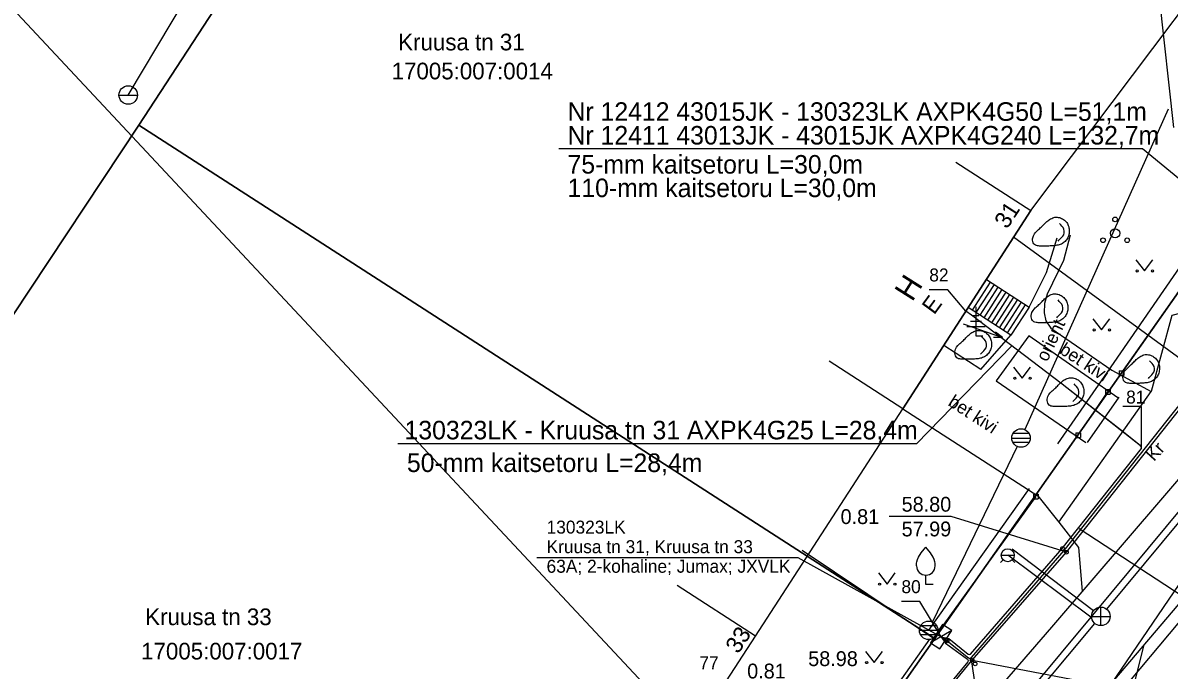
# Model space of a CAD drawing. Extents: x 639606 to 640670, y 6454775 to 6455795.
# Drawn here: x 640407.4 to 640469.3, y 6455299.7 to 6455334.6 of the extents above; entities that cross this region are included whole.
import ezdxf

# ---------------------------------------------------------------- set-up
doc = ezdxf.new("R2010")
doc.units = 0
for name, color, linetype in [('ABIJOONIS', 7, 'Continuous'), ('AED', 7, 'Continuous'), ('HALJASTUS', 7, 'Continuous'), ('HOONE', 7, 'Continuous'), ('HOONEDET', 7, 'Continuous'), ('KKAEV', 7, 'Continuous'), ('KTRASS', 7, 'Continuous'), ('MOOTMPUNKT', 7, 'Continuous'), ('MOOTPIIR', 7, 'Continuous'), ('MPKAABEL', 7, 'Continuous'), ('MPOHULIIN', 7, 'Continuous'), ('PIIR', 7, 'Continuous'), ('POST', 7, 'Continuous'), ('PUU', 7, 'Continuous'), ('RELJEEF', 7, 'Continuous'), ('SITRASS', 7, 'Continuous'), ('SKKAEV', 7, 'Continuous'), ('SKTRASS', 7, 'Continuous'), ('TEE', 7, 'Continuous'), ('TRUUP', 7, 'Continuous'), ('VKAEV', 7, 'Continuous'), ('VORMISTUS', 7, 'Continuous'), ('VTRASS', 7, 'Continuous')]:
    doc.layers.add(name, color=color, linetype=linetype)

msp = doc.modelspace()

# ---------------------------------------------------------------- linework, layer by layer
at = {"layer": 'ABIJOONIS'}
for points in [[(640458.323, 6455319.061), (640457.342, 6455320.209), (640456.342, 6455320.209)], [(640467.793, 6455311.711), (640467.793, 6455313.909), (640466.793, 6455313.909)], [(640456.984, 6455301.491), (640455.84, 6455303.389), (640454.84, 6455303.389)], [(640458.596, 6455300.267), (640458.947, 6455297.961), (640459.947, 6455297.961)]]:
    msp.add_lwpolyline(points, dxfattribs=at)
at = {"layer": 'AED'}
for p, q in [((640466.594, 6455315.839), (640466.594, 6455315.589)), ((640466.594, 6455315.839), (640466.844, 6455315.839)), ((640466.844, 6455315.839), (640466.844, 6455315.589)), ((640466.594, 6455315.589), (640466.844, 6455315.589)), ((640464.373, 6455312.361), (640465.985, 6455314.696)), ((640465.86, 6455314.821), (640465.86, 6455314.571)), ((640465.86, 6455314.821), (640466.11, 6455314.821)), ((640466.11, 6455314.821), (640466.11, 6455314.571)), ((640465.86, 6455314.571), (640466.11, 6455314.571)), ((640464.248, 6455312.486), (640464.248, 6455312.236)), ((640464.248, 6455312.486), (640464.498, 6455312.486)), ((640464.248, 6455312.236), (640464.498, 6455312.236)), ((640464.498, 6455312.486), (640464.498, 6455312.236)), ((640461.971, 6455309.179), (640461.971, 6455308.929)), ((640461.971, 6455309.179), (640462.221, 6455309.179)), ((640462.221, 6455309.179), (640462.221, 6455308.929)), ((640461.971, 6455308.929), (640462.221, 6455308.929))]:
    msp.add_line(p, q, dxfattribs=at)
for points in [[(640461.429, 6455355.456), (640467.832, 6455355.498), (640477.89, 6455349.198), (640486.318, 6455343.643), (640486.858, 6455340.807), (640482.563, 6455334.598), (640475.099, 6455324.22), (640472.624, 6455324.118), (640466.719, 6455315.714)], [(640462.096, 6455309.054), (640456.57, 6455301.389), (640449.478, 6455306.142)]]:
    msp.add_lwpolyline(points, dxfattribs=at)
at = {"layer": 'HALJASTUS'}
for p, q in [((640467.492, 6455321.831), (640467.956, 6455321.224)), ((640467.956, 6455321.224), (640468.401, 6455321.831)), ((640465.176, 6455318.647), (640465.64, 6455318.04)), ((640465.64, 6455318.04), (640466.085, 6455318.647)), ((640460.892, 6455316.041), (640461.355, 6455315.434)), ((640461.355, 6455315.434), (640461.801, 6455316.041)), ((640461.73, 6455309.478), (640456.306, 6455301.833)), ((640453.6, 6455304.929), (640454.064, 6455304.323)), ((640454.064, 6455304.323), (640454.509, 6455304.929)), ((640456.348, 6455301.359), (640451.026, 6455293.817)), ((640452.902, 6455300.698), (640453.365, 6455300.091)), ((640453.365, 6455300.091), (640453.811, 6455300.698))]:
    msp.add_line(p, q, dxfattribs=at)
msp.add_lwpolyline([(640476.754, 6455327.435), (640475.185, 6455325.208), (640472.176, 6455324.808), (640465.946, 6455315.756), (640463.257, 6455311.888)], dxfattribs=at)
for centre in [(640467.555, 6455321.224), (640468.384, 6455321.224), (640465.239, 6455318.04), (640466.068, 6455318.04), (640460.954, 6455315.434), (640461.783, 6455315.434), (640453.663, 6455304.323), (640454.491, 6455304.323), (640452.964, 6455300.091), (640453.793, 6455300.091)]:
    msp.add_circle(centre, 0.055, dxfattribs=at)
at = {"layer": 'HOONE'}
for points in [[(640457.78, 6455327.094), (640461.825, 6455324.481), (640454.916, 6455313.788), (640450.932, 6455316.362)], [(640459.421, 6455320.76), (640461.728, 6455319.27), (640460.749, 6455317.754), (640458.442, 6455319.245)], [(640435.988, 6455293.914), (640440.234, 6455291.158), (640446.957, 6455301.513), (640442.731, 6455304.257)]]:
    msp.add_lwpolyline(points, dxfattribs=at)
at = {"layer": 'HOONEDET'}
for p, q in [((640459.628, 6455320.627), (640458.649, 6455319.111)), ((640459.838, 6455320.491), (640458.859, 6455318.975)), ((640460.048, 6455320.355), (640459.069, 6455318.839)), ((640460.258, 6455320.22), (640459.279, 6455318.704)), ((640460.468, 6455320.084), (640459.489, 6455318.568)), ((640460.678, 6455319.948), (640459.699, 6455318.432)), ((640460.888, 6455319.813), (640459.909, 6455318.297)), ((640461.098, 6455319.677), (640460.119, 6455318.161)), ((640461.308, 6455319.541), (640460.329, 6455318.025)), ((640461.518, 6455319.406), (640460.539, 6455317.89))]:
    msp.add_line(p, q, dxfattribs=at)
at = {"layer": 'KKAEV'}
for p, q in [((640465.6, 6455302.086), (640465.6, 6455303.086)), ((640465.1, 6455302.586), (640466.1, 6455302.586))]:
    msp.add_line(p, q, dxfattribs=at)
msp.add_circle((640465.6, 6455302.586), 0.5, dxfattribs=at)
at = {"layer": 'KTRASS'}
msp.add_line((640465.201, 6455302.888), (640460.814, 6455306.208), dxfattribs=at)
for points in [[(640465.919, 6455302.971), (640486.156, 6455327.332)], [(640448.159, 6455281.698), (640465.28, 6455302.202)]]:
    msp.add_lwpolyline(points, dxfattribs=at)
at = {"layer": 'MOOTMPUNKT'}
for centre in [(640463.536, 6455306.248), (640463.743, 6455306.049), (640457.233, 6455301.327), (640457.3, 6455301.267), (640458.654, 6455300.225), (640458.815, 6455300.02)]:
    msp.add_circle(centre, 0.1, dxfattribs=at)
at = {"layer": 'MOOTPIIR'}
for points in [[(640440.234, 6455291.158), (640446.957, 6455301.513), (640454.916, 6455313.788), (640461.825, 6455324.481), (640477.231, 6455344.979), (640439.074, 6455373.659), (640421.708, 6455350.555), (640414.778, 6455357.445), (640431.784, 6455378.826), (640413.457, 6455395.75), (640402.064, 6455412.344), (640411.806, 6455420.187), (640412.034, 6455436.528), (640424.096, 6455421.131), (640421.775, 6455415.512), (640415.046, 6455409.279), (640424.957, 6455398.581), (640442.62, 6455381.912), (640453.6, 6455370.313), (640491.493, 6455347.156)], [(640474.301, 6455310.914), (640439.132, 6455259.276)]]:
    msp.add_lwpolyline(points, dxfattribs=at)
at = {"layer": 'MPKAABEL'}
for points in [[(640409.733, 6455234.068), (640410.728, 6455233.459), (640410.855, 6455233.496), (640412.587, 6455235.713), (640417.289, 6455241.574), (640425.019, 6455252.54), (640431.659, 6455262.904), (640439.998, 6455275.847), (640447.737, 6455286.764), (640453.609, 6455294.063), (640458.654, 6455300.225), (640463.743, 6455306.049), (640469.645, 6455313.5), (640477.677, 6455323.469), (640483.212, 6455332.264), (640485.799, 6455337.137), (640486.847, 6455339.483), (640487.074, 6455340.154)], [(640456.984, 6455301.491), (640457.3, 6455301.267), (640458.452, 6455300.346), (640458.535, 6455300.317), (640458.613, 6455300.365), (640463.628, 6455306.145), (640469.528, 6455313.594), (640477.555, 6455323.556), (640483.082, 6455332.339), (640485.664, 6455337.203), (640486.71, 6455339.544), (640487.074, 6455340.154)], [(640475.804, 6455321.291), (640467.856, 6455327.807), (640436.35, 6455327.807)], [(640458.535, 6455300.317), (640458.613, 6455300.365), (640463.628, 6455306.145), (640469.528, 6455313.594), (640477.555, 6455323.556)], [(640458.654, 6455300.225), (640463.743, 6455306.049), (640469.645, 6455313.5), (640477.677, 6455323.469)], [(640456.984, 6455301.491), (640457.39, 6455301.387), (640458.436, 6455300.55), (640458.504, 6455300.522), (640458.57, 6455300.544), (640463.512, 6455306.241), (640467.787, 6455311.637), (640467.793, 6455311.711), (640467.746, 6455311.789), (640463.522, 6455315.12), (640458.613, 6455318.841), (640458.323, 6455319.061)], [(640456.984, 6455301.491), (640457.39, 6455301.387), (640458.436, 6455300.55), (640458.504, 6455300.522), (640458.57, 6455300.544), (640463.512, 6455306.241), (640467.787, 6455311.637), (640467.793, 6455311.711), (640467.746, 6455311.789), (640466.904, 6455312.453), (640463.522, 6455315.12), (640458.613, 6455318.841), (640458.323, 6455319.061)], [(640460.791, 6455317.19), (640455.656, 6455311.898), (640427.666, 6455311.898)], [(640463.743, 6455306.049), (640457.516, 6455307.969), (640454.183, 6455307.969)], [(640511.289, 6455297.295), (640479.75, 6455297.295), (640464.438, 6455307.305)], [(640456.984, 6455301.491), (640457.211, 6455301.146), (640458.399, 6455300.272), (640458.44, 6455300.2), (640458.416, 6455300.13), (640453.493, 6455294.158), (640452.595, 6455292.993), (640452.516, 6455292.943), (640452.422, 6455292.966), (640445.667, 6455297.588), (640444.197, 6455297.262)], [(640456.984, 6455301.491), (640457.211, 6455301.146), (640458.399, 6455300.272), (640458.44, 6455300.2), (640458.416, 6455300.13), (640453.493, 6455294.158), (640452.595, 6455292.993), (640452.516, 6455292.943), (640452.422, 6455292.966), (640445.667, 6455297.588), (640444.197, 6455297.262)], [(640440.436, 6455276.465), (640447.737, 6455286.764), (640452.527, 6455292.718), (640453.609, 6455294.063), (640458.654, 6455300.225)], [(640458.654, 6455300.225), (640467.307, 6455298.572), (640470.641, 6455298.572)]]:
    msp.add_lwpolyline(points, dxfattribs=at)
at = {"layer": 'MPOHULIIN'}
for p, q in [((640457.927, 6455318.448), (640457.927, 6455318.448)), ((640458.163, 6455318.367), (640460.291, 6455317.634)), ((640460.291, 6455317.634), (640459.913, 6455317.923)), ((640460.291, 6455317.634), (640459.815, 6455317.64))]:
    msp.add_line(p, q, dxfattribs=at)
at = {"layer": 'PIIR'}
for points in [[(640553.15, 6455415.9), (640529.09, 6455389.48), (640506.2, 6455361.08), (640498, 6455350.9), (640486.55, 6455343.95), (640456.64, 6455301.39), (640431.02, 6455264.94), (640394.13, 6455212.76), (640385.8, 6455199.72), (640394.49, 6455193.5), (640417.56, 6455228.58), (640439.44, 6455252.98), (640443.89, 6455258.74), (640471.45, 6455294.44), (640497.57, 6455327.26), (640514.8, 6455345.42), (640516.14, 6455351.87), (640546.32, 6455387.12), (640562.86, 6455404.79)], [(640436.1, 6455374.92), (640388.39, 6455371.49), (640377.41, 6455323.27), (640400.04, 6455308.51), (640413.69, 6455329.09), (640427.37, 6455350.07), (640435.4, 6455354.02), (640434.95, 6455359.08), (640451.09, 6455360.35)], [(640427.37, 6455350.07), (640413.69, 6455329.09), (640456.64, 6455301.39), (640486.55, 6455343.95), (640468.04, 6455355.73), (640435.4, 6455354.02)], [(640456.64, 6455301.39), (640413.69, 6455329.09), (640400.04, 6455308.51), (640377.41, 6455323.27), (640369.04, 6455285.88), (640431.02, 6455264.94)]]:
    msp.add_lwpolyline(points, close=True, dxfattribs=at)
at = {"layer": 'POST'}
for p, q in [((640457.062, 6455302.154), (640456.406, 6455301.156)), ((640457.561, 6455301.826), (640456.406, 6455301.156)), ((640456.905, 6455300.828), (640457.561, 6455301.826)), ((640457.561, 6455301.826), (640457.062, 6455302.154)), ((640456.406, 6455301.156), (640456.905, 6455300.828))]:
    msp.add_line(p, q, dxfattribs=at)
msp.add_lwpolyline([(640435.171, 6455305.763), (640449.249, 6455305.763), (640456.984, 6455301.491)], dxfattribs=at)
at = {"layer": 'PUU'}
for p, q in [((640458.867, 6455317.706), (640458.867, 6455319.281)), ((640459.167, 6455318.506), (640458.567, 6455318.506)), ((640459.017, 6455318.806), (640458.717, 6455318.806)), ((640459.367, 6455318.206), (640458.367, 6455318.206)), ((640459.227, 6455317.706), (640458.867, 6455317.706)), ((640456.158, 6455304.313), (640456.158, 6455304.813)), ((640456.558, 6455304.313), (640456.158, 6455304.313))]:
    msp.add_line(p, q, dxfattribs=at)
for points in [[(640455.658, 6455305.313), (640455.658, 6455305.463), (640455.668, 6455305.528), (640455.703, 6455305.658), (640455.763, 6455305.778), (640455.908, 6455306.013), (640456.068, 6455306.218), (640456.158, 6455306.313)], [(640456.658, 6455305.313), (640456.658, 6455305.463), (640456.648, 6455305.528), (640456.613, 6455305.658), (640456.553, 6455305.778), (640456.408, 6455306.013), (640456.248, 6455306.218), (640456.158, 6455306.313)]]:
    msp.add_lwpolyline(points, dxfattribs=at)
for centre, radius in [((640466.371, 6455324.006), 0.125), ((640466.371, 6455323.256), 0.25), ((640465.721, 6455322.881), 0.125), ((640467.021, 6455322.881), 0.125)]:
    msp.add_circle(centre, radius, dxfattribs=at)
msp.add_arc((640456.158, 6455305.313), 0.5, 180, 0, dxfattribs=at)
at = {"layer": 'RELJEEF'}
for points in [[(640463.298, 6455322.835), (640463.341, 6455322.881), (640463.409, 6455322.954), (640463.477, 6455323.027), (640463.544, 6455323.101), (640463.601, 6455323.183), (640463.626, 6455323.279), (640463.626, 6455323.379), (640463.605, 6455323.476), (640463.563, 6455323.567), (640463.5, 6455323.644), (640463.434, 6455323.72), (640463.368, 6455323.795)], [(640463.223, 6455318.699), (640463.266, 6455318.745), (640463.334, 6455318.818), (640463.402, 6455318.891), (640463.469, 6455318.965), (640463.526, 6455319.047), (640463.551, 6455319.143), (640463.551, 6455319.243), (640463.53, 6455319.34), (640463.488, 6455319.431), (640463.425, 6455319.508), (640463.359, 6455319.584), (640463.293, 6455319.659)], [(640459.103, 6455316.727), (640459.146, 6455316.773), (640459.214, 6455316.846), (640459.282, 6455316.919), (640459.349, 6455316.993), (640459.406, 6455317.075), (640459.431, 6455317.171), (640459.431, 6455317.271), (640459.41, 6455317.368), (640459.368, 6455317.459), (640459.305, 6455317.536), (640459.239, 6455317.612), (640459.173, 6455317.687)], [(640468.165, 6455315.424), (640468.208, 6455315.47), (640468.276, 6455315.543), (640468.344, 6455315.616), (640468.411, 6455315.69), (640468.468, 6455315.772), (640468.493, 6455315.868), (640468.493, 6455315.968), (640468.472, 6455316.065), (640468.43, 6455316.156), (640468.367, 6455316.233), (640468.301, 6455316.309), (640468.235, 6455316.384)], [(640464.085, 6455314.173), (640464.128, 6455314.219), (640464.196, 6455314.292), (640464.264, 6455314.365), (640464.331, 6455314.439), (640464.388, 6455314.521), (640464.413, 6455314.617), (640464.413, 6455314.717), (640464.392, 6455314.814), (640464.35, 6455314.905), (640464.287, 6455314.982), (640464.221, 6455315.058), (640464.155, 6455315.133)]]:
    msp.add_lwpolyline(points, dxfattribs=at)
for points in [[(640461.913, 6455322.965), (640461.913, 6455322.965), (640461.918, 6455322.707), (640462.112, 6455322.578), (640462.361, 6455322.566), (640462.611, 6455322.565), (640462.861, 6455322.572), (640463.111, 6455322.589), (640463.358, 6455322.624), (640463.584, 6455322.727), (640463.759, 6455322.904), (640463.873, 6455323.125), (640463.908, 6455323.372), (640463.878, 6455323.619), (640463.771, 6455323.844), (640463.591, 6455324.015), (640463.364, 6455324.119), (640463.118, 6455324.139), (640462.887, 6455324.044), (640462.683, 6455323.901), (640462.509, 6455323.721), (640462.336, 6455323.541), (640462.148, 6455323.378), (640461.966, 6455323.208), (640461.913, 6455322.965)], [(640461.838, 6455318.829), (640461.838, 6455318.829), (640461.843, 6455318.571), (640462.037, 6455318.442), (640462.286, 6455318.43), (640462.536, 6455318.429), (640462.786, 6455318.436), (640463.036, 6455318.453), (640463.283, 6455318.488), (640463.509, 6455318.591), (640463.684, 6455318.768), (640463.798, 6455318.989), (640463.833, 6455319.236), (640463.803, 6455319.483), (640463.696, 6455319.708), (640463.516, 6455319.879), (640463.289, 6455319.983), (640463.043, 6455320.003), (640462.812, 6455319.908), (640462.608, 6455319.765), (640462.434, 6455319.585), (640462.261, 6455319.405), (640462.073, 6455319.242), (640461.891, 6455319.072), (640461.838, 6455318.829)], [(640457.718, 6455316.857), (640457.718, 6455316.857), (640457.723, 6455316.599), (640457.917, 6455316.47), (640458.166, 6455316.458), (640458.416, 6455316.457), (640458.666, 6455316.464), (640458.916, 6455316.481), (640459.163, 6455316.516), (640459.389, 6455316.619), (640459.564, 6455316.796), (640459.678, 6455317.017), (640459.713, 6455317.264), (640459.683, 6455317.511), (640459.576, 6455317.736), (640459.396, 6455317.907), (640459.169, 6455318.011), (640458.923, 6455318.031), (640458.692, 6455317.936), (640458.488, 6455317.793), (640458.314, 6455317.613), (640458.141, 6455317.433), (640457.953, 6455317.27), (640457.771, 6455317.1), (640457.718, 6455316.857)], [(640466.78, 6455315.554), (640466.78, 6455315.554), (640466.785, 6455315.296), (640466.979, 6455315.167), (640467.228, 6455315.155), (640467.478, 6455315.154), (640467.728, 6455315.161), (640467.978, 6455315.178), (640468.225, 6455315.213), (640468.451, 6455315.316), (640468.626, 6455315.493), (640468.74, 6455315.714), (640468.775, 6455315.961), (640468.745, 6455316.208), (640468.638, 6455316.433), (640468.458, 6455316.604), (640468.231, 6455316.708), (640467.985, 6455316.728), (640467.754, 6455316.633), (640467.55, 6455316.49), (640467.376, 6455316.31), (640467.203, 6455316.13), (640467.015, 6455315.967), (640466.833, 6455315.797), (640466.78, 6455315.554)], [(640462.7, 6455314.303), (640462.7, 6455314.303), (640462.705, 6455314.045), (640462.899, 6455313.916), (640463.148, 6455313.904), (640463.398, 6455313.903), (640463.648, 6455313.91), (640463.898, 6455313.927), (640464.145, 6455313.962), (640464.371, 6455314.065), (640464.546, 6455314.242), (640464.66, 6455314.463), (640464.695, 6455314.71), (640464.665, 6455314.957), (640464.558, 6455315.182), (640464.378, 6455315.353), (640464.151, 6455315.457), (640463.905, 6455315.477), (640463.674, 6455315.382), (640463.47, 6455315.239), (640463.296, 6455315.059), (640463.123, 6455314.879), (640462.935, 6455314.716), (640462.753, 6455314.546), (640462.7, 6455314.303)]]:
    msp.add_open_spline(points, degree=3, dxfattribs=at)
at = {"layer": 'SITRASS'}
for points in [[(640477.659, 6455311.549), (640476.784, 6455311.453), (640460.895, 6455323.042)], [(640477.659, 6455311.549), (640476.168, 6455309.862), (640460.265, 6455290.876), (640455.886, 6455285.113), (640455.295, 6455284.367), (640453.417, 6455282.22), (640445.789, 6455273.582), (640441.432, 6455266.804), (640438.199, 6455260.252), (640436.696, 6455256.629), (640435.604, 6455252.727), (640435.311, 6455249.744), (640421.604, 6455243.275), (640420.023, 6455243.147), (640416.281, 6455244.155), (640410.653, 6455244.16)]]:
    msp.add_lwpolyline(points, dxfattribs=at)
at = {"layer": 'SKKAEV'}
for p, q in [((640460.795, 6455312.21), (640461.795, 6455312.21)), ((640461.725, 6455312.46), (640460.865, 6455312.46)), ((640461.725, 6455311.96), (640460.865, 6455311.96)), ((640455.806, 6455301.833), (640456.806, 6455301.833)), ((640456.736, 6455302.083), (640455.876, 6455302.083)), ((640456.736, 6455301.583), (640455.876, 6455301.583))]:
    msp.add_line(p, q, dxfattribs=at)
for centre in [(640461.295, 6455312.21), (640456.306, 6455301.833)]:
    msp.add_circle(centre, 0.5, dxfattribs=at)
at = {"layer": 'SKTRASS'}
for p, q in [((640469.237, 6455329.96), (640461.5, 6455312.666)), ((640461.079, 6455311.759), (640456.523, 6455302.284))]:
    msp.add_line(p, q, dxfattribs=at)
at = {"layer": 'TEE'}
for p, q in [((640459.124, 6455315.914), (640457.124, 6455317.206)), ((640463.328, 6455307.661), (640468.308, 6455314.726)), ((640466.569, 6455314.412), (640464.855, 6455311.976))]:
    msp.add_line(p, q, dxfattribs=at)
for points in [[(640547.127, 6455402.421), (640543.479, 6455398.064), (640535.815, 6455388.966), (640527.56, 6455379.322), (640511.759, 6455360.111), (640495.819, 6455340.586), (640487.154, 6455330.594), (640479.15, 6455320.86), (640471.003, 6455311.392), (640462.937, 6455302.009), (640454.529, 6455292.297), (640446.735, 6455282.467), (640439.232, 6455272.291), (640433.924, 6455262.863), (640433.208, 6455261.072), (640431.264, 6455250.39), (640432.003, 6455241.903), (640436.677, 6455229.28), (640442.556, 6455218.281)], [(640445.824, 6455219.939), (640440.176, 6455230.784), (640436.701, 6455240.071), (640436.157, 6455242.501), (640435.415, 6455247.398), (640435.589, 6455250.048), (640437.355, 6455259.656), (640442.816, 6455270.086), (640450.095, 6455279.552), (640458.048, 6455289.331), (640466.248, 6455299.055), (640474.333, 6455308.553), (640482.365, 6455317.993), (640490.103, 6455327.736), (640498.516, 6455337.96), (640506.765, 6455347.776), (640515.034, 6455357.252), (640522.759, 6455366.825), (640530.955, 6455376.482), (640538.798, 6455385.996), (640546.577, 6455395.454), (640550.152, 6455400.257)], [(640461.728, 6455319.27), (640462.666, 6455321.135), (640463.243, 6455323.02)], [(640463.938, 6455323.165), (640463.578, 6455321.784), (640462.699, 6455319.978), (640462.561, 6455319.471), (640462.534, 6455318.972), (640462.626, 6455318.534), (640462.896, 6455318.139), (640466.185, 6455315.87), (640468.308, 6455314.726)], [(640479.763, 6455321.606), (640472.444, 6455318.199), (640470.824, 6455319.185), (640469.431, 6455318.821), (640468.308, 6455314.726)], [(640459.124, 6455315.914), (640460.749, 6455317.754)], [(640466.512, 6455314.372), (640461.715, 6455317.726), (640459.944, 6455315.294)], [(640459.944, 6455315.294), (640464.794, 6455311.97)], [(640454.916, 6455313.788), (640462.197, 6455309.085), (640463.328, 6455307.661)], [(640463.328, 6455307.661), (640464.387, 6455306.294), (640464.598, 6455303.941)], [(640467.902, 6455300.998), (640467.121, 6455297.88), (640467.707, 6455295.627), (640469.725, 6455292.966), (640476.504, 6455288.256)]]:
    msp.add_lwpolyline(points, dxfattribs=at)
at = {"layer": 'TRUUP'}
msp.add_line((640465.264, 6455367.733), (640469.52, 6455328.961), dxfattribs=at)
at = {"layer": 'VKAEV'}
for p, q in [((640412.613, 6455330.719), (640413.613, 6455330.719)), ((640460.328, 6455305.64), (640460.188, 6455305.5)), ((640460.225, 6455305.887), (640460.925, 6455305.887)), ((640460.822, 6455305.64), (640460.962, 6455305.5))]:
    msp.add_line(p, q, dxfattribs=at)
for centre, radius in [((640413.113, 6455330.719), 0.5), ((640460.575, 6455305.887), 0.35)]:
    msp.add_circle(centre, radius, dxfattribs=at)
at = {"layer": 'VORMISTUS'}
msp.add_lwpolyline([(640520.548, 6455213.781), (640325.926, 6455421.981), (640475.684, 6455561.972), (640670.306, 6455353.772)], close=True, dxfattribs=at)
at = {"layer": 'VTRASS'}
msp.add_line((640413.113, 6455330.719), (640434.473, 6455366.612), dxfattribs=at)
for points in [[(640486.447, 6455328.277), (640465.062, 6455302.548), (640460.575, 6455305.887)], [(640465.062, 6455302.548), (640447.366, 6455281.257), (640444.682, 6455283.108)]]:
    msp.add_lwpolyline(points, dxfattribs=at)

# ---------------------------------------------------------------- texts
at = {"layer": 'ABIJOONIS'}
for s, p in [('82', (640456.342, 6455320.659)), ('81', (640466.964, 6455314.07)), ('80', (640454.84, 6455303.839)), ('77', (640443.933, 6455299.726))]:
    msp.add_text(s, height=0.7, dxfattribs=at).set_placement(p)
at = {"layer": 'HOONE'}
for s, height, rotation, p in [('31', 0.9, 56.87982, (640460.545, 6455323.45)), ('H', 1.2, 57.70513, (640455.419, 6455319.519)), ('E', 0.9, 53.79461, (640456.605, 6455318.821)), ('33', 0.9, 56.87982, (640446.035, 6455300.521))]:
    msp.add_text(s, height=height, rotation=rotation, dxfattribs=at).set_placement(p)
at = {"layer": 'MPKAABEL'}
for s, height, p in [('Nr 12412 43015JK - 130323LK AXPK4G50 L=51,1m', 1, (640436.821, 6455329.327)), ('Nr 12411 43013JK - 43015JK AXPK4G240 L=132,7m', 1, (640436.821, 6455328.048)), ('75-mm kaitsetoru L=30,0m', 1, (640436.821, 6455326.479)), ('110-mm kaitsetoru L=30,0m', 1, (640436.821, 6455325.209)), ('130323LK - Kruusa tn 31 AXPK4G25 L=28,4m', 1, (640428.025, 6455312.138)), ('50-mm kaitsetoru L=28,4m', 1, (640428.154, 6455310.376)), ('58.80', 0.8, (640454.85, 6455308.236)), ('0.81', 0.8, (640451.556, 6455307.569)), ('57.99', 0.8, (640454.85, 6455306.902)), ('58.98', 0.8, (640449.809, 6455299.903)), ('0.81', 0.8, (640446.516, 6455299.236))]:
    msp.add_text(s, height=height, dxfattribs=at).set_placement(p)
at = {"layer": 'PIIR'}
for s, p in [('Kruusa tn 31', (640427.684, 6455333.128)), ('17005:007:0014', (640427.328, 6455331.565)), ('Kruusa tn 33', (640414.032, 6455302.113)), ('17005:007:0017', (640413.81, 6455300.26))]:
    msp.add_text(s, height=0.9, dxfattribs=at).set_placement(p)
at = {"layer": 'POST'}
for s, p in [('130323LK', (640435.689, 6455307.053)), ('Kruusa tn 31, Kruusa tn 33', (640435.689, 6455305.997)), ('63A; 2-kohaline; Jumax; JXVLK', (640435.689, 6455304.94))]:
    msp.add_text(s, height=0.7, dxfattribs=at).set_placement(p)
at = {"layer": 'SKTRASS'}
msp.add_text('orient', height=0.7, rotation=64.71213, dxfattribs=at).set_placement((640462.703, 6455316.284))
at = {"layer": 'TEE'}
for s, rotation, p in [('bet kivi', 327.0032, (640463.31, 6455316.815)), ('bet kivi', 327.0032, (640457.304, 6455313.999)), ('Kr', 47.45524, (640468.469, 6455310.911))]:
    msp.add_text(s, height=0.7, rotation=rotation, dxfattribs=at).set_placement(p)

doc.saveas('drawing.dxf')
